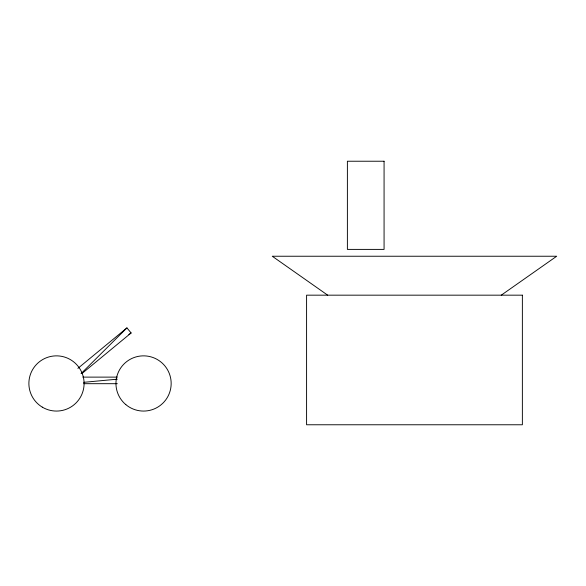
<?xml version="1.0" encoding="UTF-8"?>
<svg xmlns="http://www.w3.org/2000/svg" width="586" height="586" viewBox="0 0 586 586"><rect width="100%" height="100%" fill="white"/><g stroke="black" fill="none" stroke-linecap="round" stroke-linejoin="round"><path stroke-width="0.88" d="M81.051 373.619L126.935 327.896L131.118 332.965L82.077 373.436M77.894 368.367L126.935 327.896M501.272 295.168L556.7 256.236L272.256 256.236L327.677 295.168M128.854 334.503L131.118 332.965M83.703 382.328L117.317 379.171M82.794 377.12L117.317 377.12M83.703 383.691L117.317 383.691M384.072 161.231L347.388 161.231L347.388 249.394L384.072 249.394L384.072 161.231M522.368 295.168L306.588 295.168L306.588 424.769L522.368 424.769L522.368 295.168M42.302 407.145A27.608 27.608 0 0 0 84.091 383.903A27.608 27.608 0 0 0 43.071 359.335A27.608 27.608 0 0 0 42.302 407.145M125.814 404.611A27.608 27.608 0 0 0 170.746 388.254A27.608 27.608 0 0 0 134.113 357.519A27.608 27.608 0 0 0 125.814 404.611"/></g></svg>
